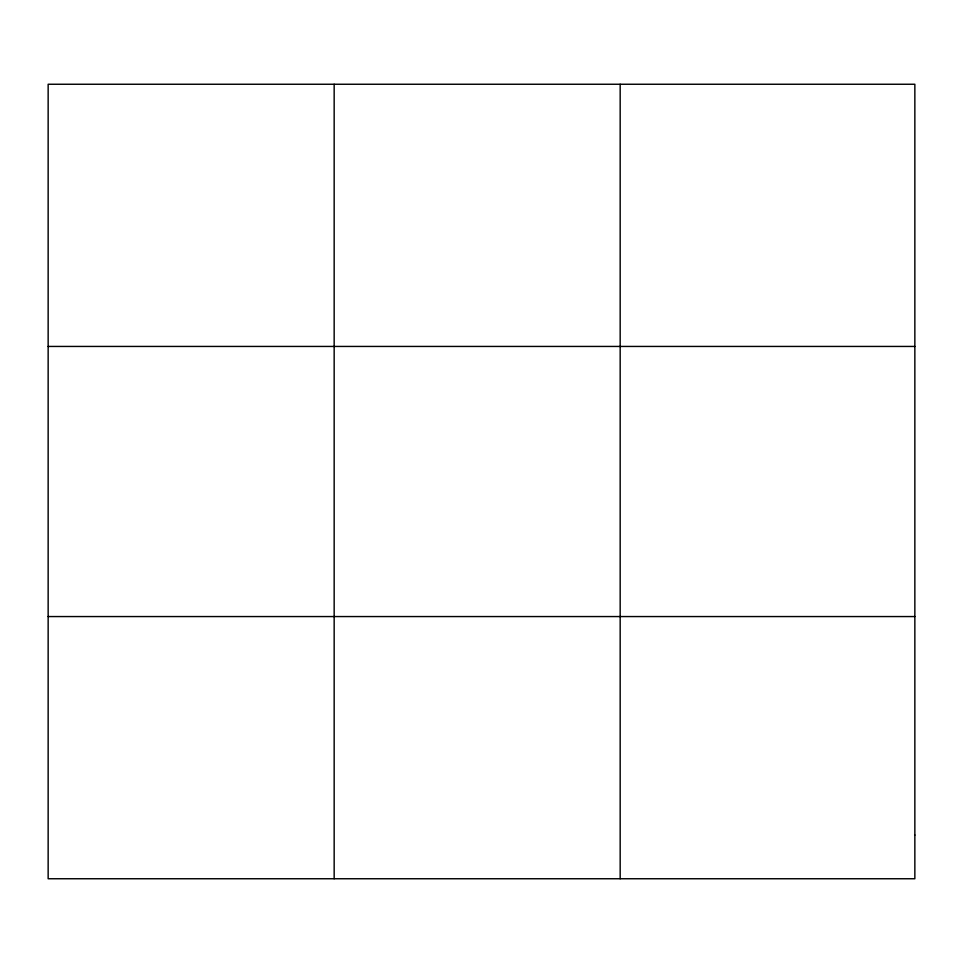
<?xml version="1.0" encoding="UTF-8"?>
<svg xmlns="http://www.w3.org/2000/svg" width="963" height="963" viewBox="0 0 963 963"><rect width="100%" height="100%" fill="white"/><g stroke="black" fill="none" stroke-linecap="round" stroke-linejoin="round"><path stroke-width="1.44" d="M334.161 84.25L334.161 878.75M620.172 84.25L620.172 878.75M48.15 346.439L914.85 346.439M48.15 616.561L914.85 616.561M914.85 835.053L914.85 878.75L48.15 878.75L48.15 84.25L914.85 84.25L914.85 835.053"/></g></svg>
